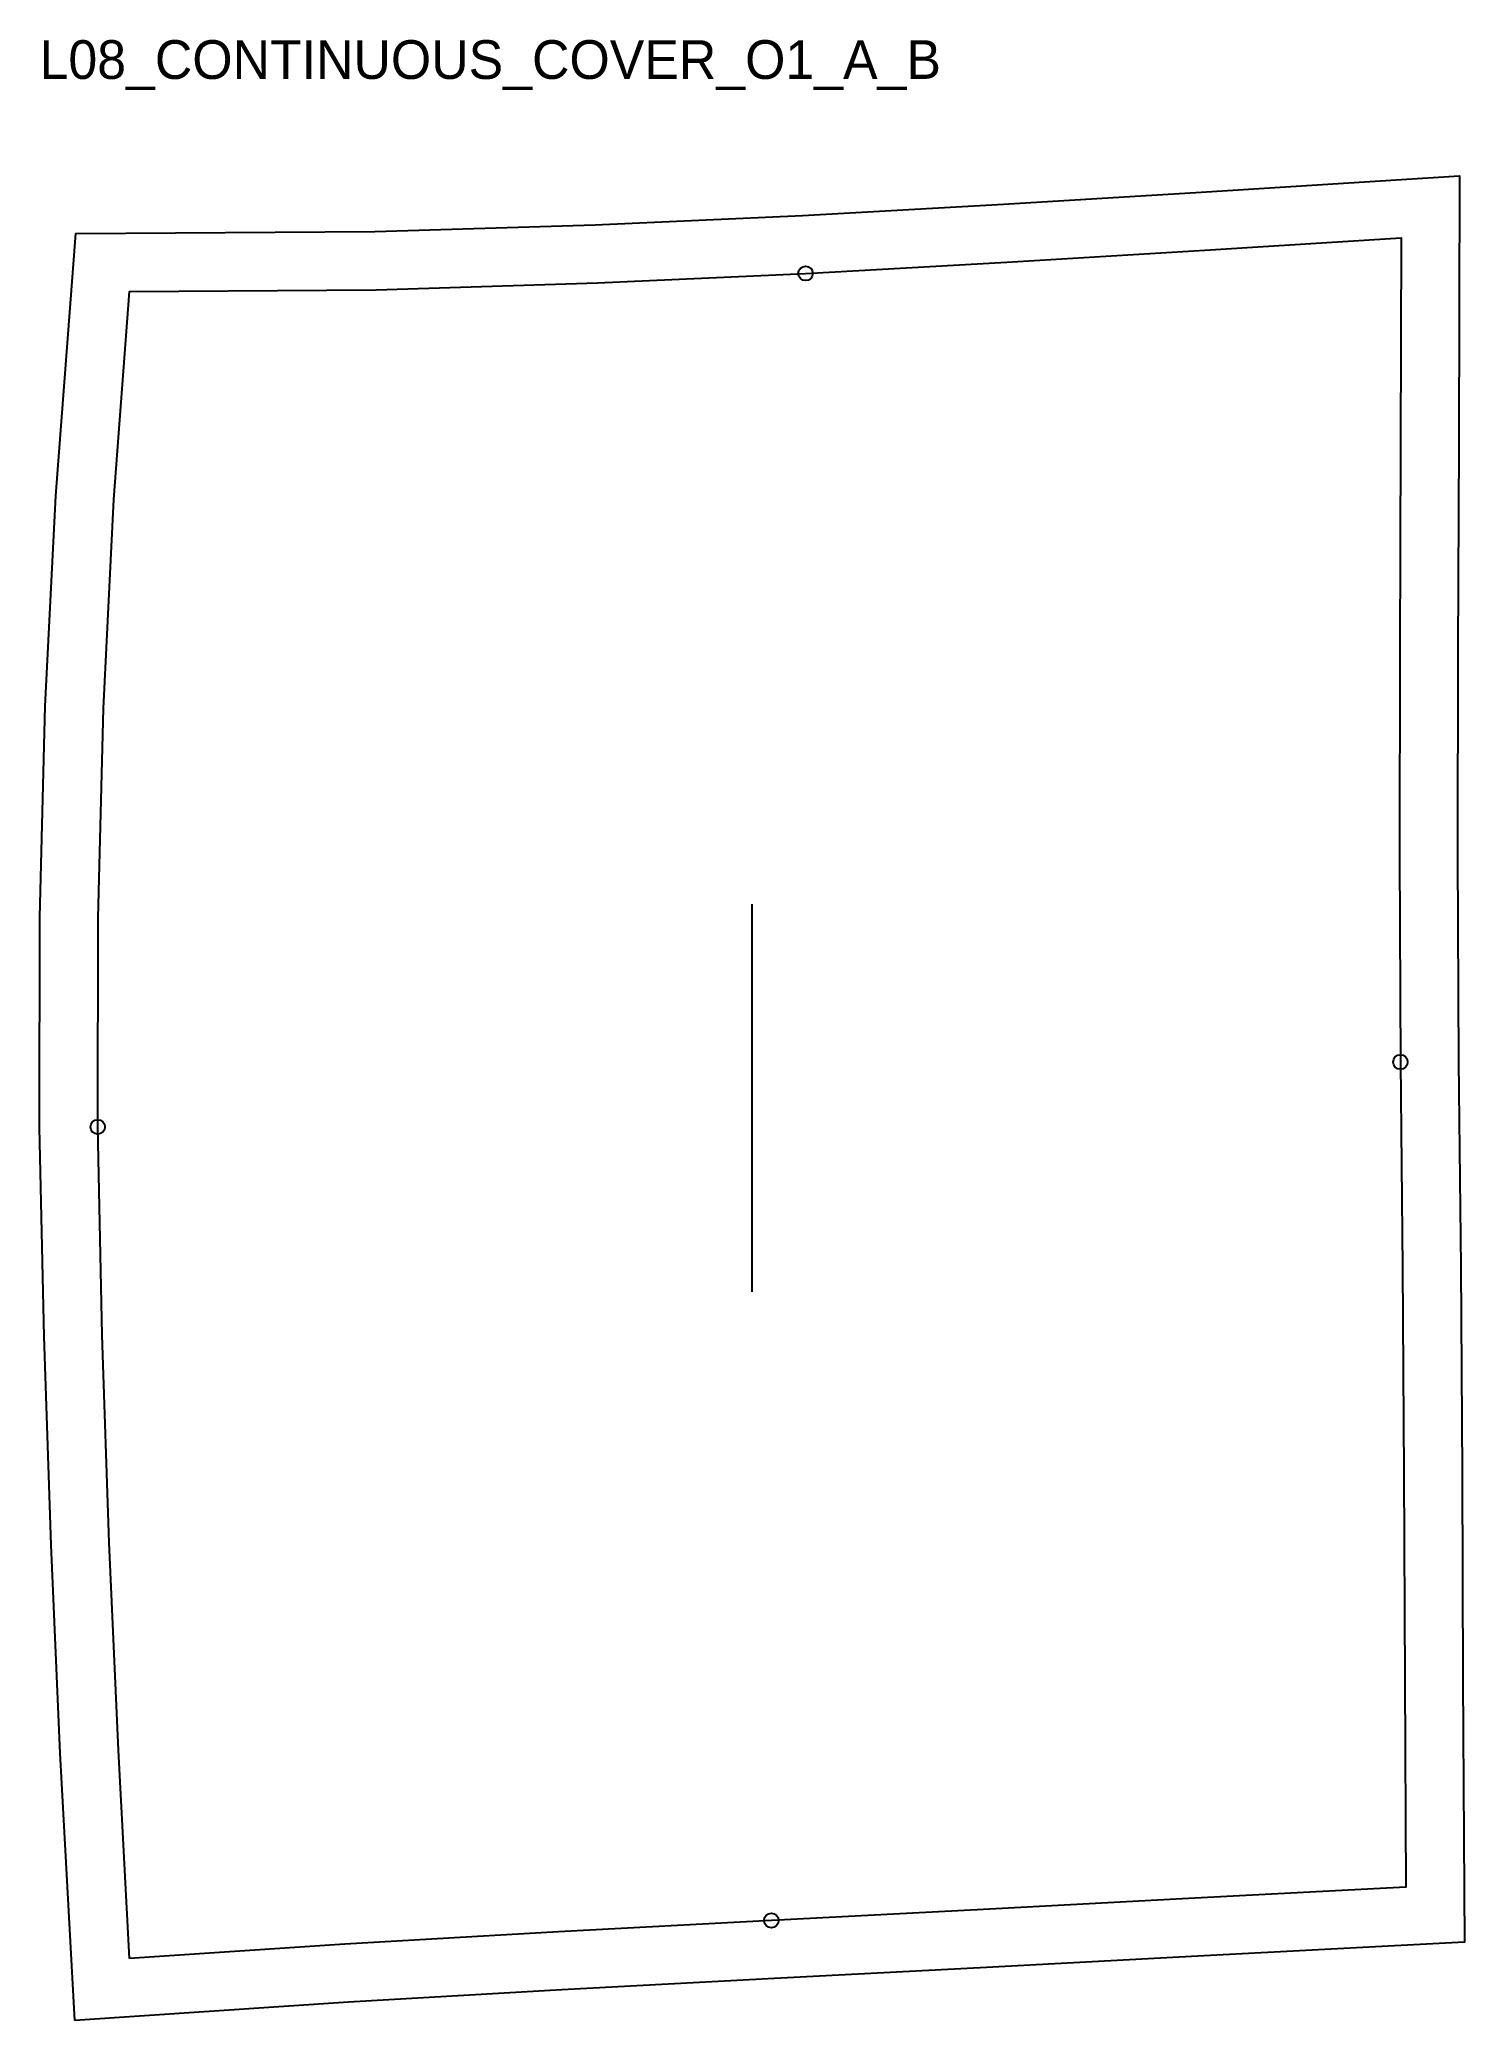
# Model space of a CAD drawing. Header units: millimetres. Extents: x -19 to 276, y -13 to 396.
import ezdxf

# ---------------------------------------------------------------- set-up
doc = ezdxf.new("R2010")
doc.units = ezdxf.units.MM
for name, color, linetype in [('CUT', 1, 'Continuous'), ('GRAIN', 3, 'Continuous'), ('ID', 7, 'Continuous'), ('NOTCH', 2, 'Continuous'), ('SEAM', 5, 'Continuous')]:
    doc.layers.add(name, color=color, linetype=linetype)

msp = doc.modelspace()

# ---------------------------------------------------------------- linework, layer by layer
at = {"layer": 'CUT'}
msp.add_lwpolyline([(-11.33, -12.77), (-14.31, 42.42), (-16.22, 85.4), (-17.66, 128.38), (-18.58, 171.54), (-18.51, 214.98), (-17.4, 258.51), (-15.24, 301.97), (-11.13, 356.07), (50.65, 356.49), (96.14, 357.88), (138.95, 359.85), (180.43, 362.15), (221.26, 364.61), (274.59, 368.01), (274.4, 312.58), (274.24, 270.01), (274.18, 227.54), (274.35, 185.16), (274.8, 142.78), (275.08, 100.24), (275.24, 57.56), (275.57, 3.34), (220.55, 0.46), (176.89, -1.84), (133.12, -4.14), (89.23, -6.49), (45.18, -9.04), (-11.33, -12.77)], close=True, dxfattribs=at)
at = {"layer": 'GRAIN'}
msp.add_line((128.5, 137.62), (128.5, 217.62), dxfattribs=at)
at = {"layer": 'NOTCH'}
for centre in [(139.56, 347.87), (262.35, 185.07), (-6.58, 171.66), (132.49, 7.85)]:
    msp.add_circle(centre, 1.5, dxfattribs=at)
at = {"layer": 'SEAM'}
msp.add_lwpolyline([(0, 0), (-2.32, 43.02), (-4.23, 85.87), (-5.67, 128.71), (-6.58, 171.66), (-6.51, 214.82), (-5.41, 258.06), (-3.27, 301.22), (0, 344.15), (50.88, 344.49), (96.6, 345.89), (139.56, 347.87), (181.12, 350.17), (222, 352.63), (262.54, 355.22), (262.4, 312.62), (262.24, 270.04), (262.18, 227.52), (262.35, 185.07), (262.8, 142.67), (263.08, 100.18), (263.24, 57.5), (263.5, 14.73), (219.92, 12.45), (176.26, 10.14), (132.49, 7.85), (88.57, 5.49), (44.43, 2.93)], close=True, dxfattribs=at)

# ---------------------------------------------------------------- texts
at = {"layer": 'ID'}
msp.add_text('L08_CONTINUOUS_COVER_O1_A_B', height=8, dxfattribs=at).set_placement((-18.58, 388.01))

doc.saveas('drawing.dxf')
